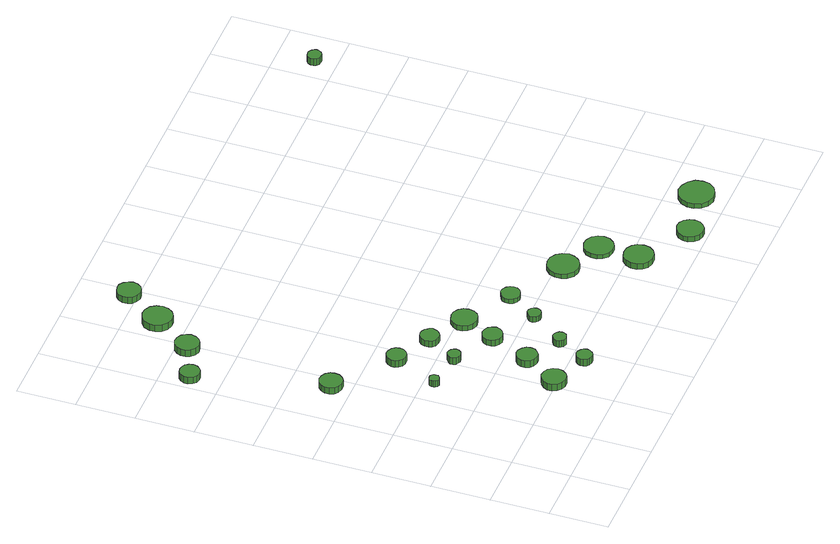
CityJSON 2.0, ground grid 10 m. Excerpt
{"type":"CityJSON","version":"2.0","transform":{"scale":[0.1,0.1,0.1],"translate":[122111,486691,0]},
"CityObjects":{
"tree1":{"type":"SolitaryVegetationObject","attributes":{"function":"something"},"geometry":[{"type":"MultiSurface","lod":"1","boundaries":[[[0,1,2,3,4,5,6,7,8,9,10,11,12,13,14]],[[15,16,17,18,19,20,21,22,23,24,25,26,27,28,29]],[[0,29,28,1]],[[1,28,27,2]],[[2,27,26,3]],[[3,26,25,4]],[[4,25,24,5]],[[5,24,23,6]],[[6,23,22,7]],[[7,22,21,8]],[[8,21,20,9]],[[9,20,19,10]],[[10,19,18,11]],[[11,18,17,12]],[[12,17,16,13]],[[13,16,15,14]],[[14,15,29,0]]]}]},
"tree2":{"type":"SolitaryVegetationObject","attributes":{"function":"something"},"geometry":[{"type":"MultiSurface","lod":"1","boundaries":[[[30,31,32,33,34,35,36,37,38,39,40,41,42,43,44]],[[45,46,47,48,49,50,51,52,53,54,55,56,57,58,59]],[[30,59,58,31]],[[31,58,57,32]],[[32,57,56,33]],[[33,56,55,34]],[[34,55,54,35]],[[35,54,53,36]],[[36,53,52,37]],[[37,52,51,38]],[[38,51,50,39]],[[39,50,49,40]],[[40,49,48,41]],[[41,48,47,42]],[[42,47,46,43]],[[43,46,45,44]],[[44,45,59,30]]]}]},
"tree3":{"type":"SolitaryVegetationObject","attributes":{"function":"something"},"geometry":[{"type":"MultiSurface","lod":"1","boundaries":[[[60,61,62,63,64,65,66,67,68,69,70,71,72,73,74]],[[75,76,77,78,79,80,81,82,83,84,85,86,87,88,89]],[[60,89,88,61]],[[61,88,87,62]],[[62,87,86,63]],[[63,86,85,64]],[[64,85,84,65]],[[65,84,83,66]],[[66,83,82,67]],[[67,82,81,68]],[[68,81,80,69]],[[69,80,79,70]],[[70,79,78,71]],[[71,78,77,72]],[[72,77,76,73]],[[73,76,75,74]],[[74,75,89,60]]]}]},
"tree4":{"type":"SolitaryVegetationObject","attributes":{"function":"something"},"geometry":[{"type":"MultiSurface","lod":"1","boundaries":[[[90,91,92,93,94,95,96,97,98,99,100,101,102,103,104]],[[105,106,107,108,109,110,111,112,113,114,115,116,117,118,119]],[[90,119,118,91]],[[91,118,117,92]],[[92,117,116,93]],[[93,116,115,94]],[[94,115,114,95]],[[95,114,113,96]],[[96,113,112,97]],[[97,112,111,98]],[[98,111,110,99]],[[99,110,109,100]],[[100,109,108,101]],[[101,108,107,102]],[[102,107,106,103]],[[103,106,105,104]],[[104,105,119,90]]]}]},
"tree5":{"type":"SolitaryVegetationObject","attributes":{"function":"something"},"geometry":[{"type":"MultiSurface","lod":"1","boundaries":[[[120,121,122,123,124,125,126,127,128,129,130,131,132,133,134]],[[135,136,137,138,139,140,141,142,143,144,145,146,147,148,149]],[[120,149,148,121]],[[121,148,147,122]],[[122,147,146,123]],[[123,146,145,124]],[[124,145,144,125]],[[125,144,143,126]],[[126,143,142,127]],[[127,142,141,128]],[[128,141,140,129]],[[129,140,139,130]],[[130,139,138,131]],[[131,138,137,132]],[[132,137,136,133]],[[133,136,135,134]],[[134,135,149,120]]]}]},
"tree6":{"type":"SolitaryVegetationObject","attributes":{"function":"something"},"geometry":[{"type":"MultiSurface","lod":"1","boundaries":[[[150,151,152,153,154,155,156,157,158,159,160,161,162,163,164]],[[165,166,167,168,169,170,171,172,173,174,175,176,177,178,179]],[[150,179,178,151]],[[151,178,177,152]],[[152,177,176,153]],[[153,176,175,154]],[[154,175,174,155]],[[155,174,173,156]],[[156,173,172,157]],[[157,172,171,158]],[[158,171,170,159]],[[159,170,169,160]],[[160,169,168,161]],[[161,168,167,162]],[[162,167,166,163]],[[163,166,165,164]],[[164,165,179,150]]]}]},
"tree7":{"type":"SolitaryVegetationObject","attributes":{"function":"something"},"geometry":[{"type":"MultiSurface","lod":"1","boundaries":[[[180,181,182,183,184,185,186,187,188,189,190,191,192,193,194]],[[195,196,197,198,199,200,201,202,203,204,205,206,207,208,209]],[[180,209,208,181]],[[181,208,207,182]],[[182,207,206,183]],[[183,206,205,184]],[[184,205,204,185]],[[185,204,203,186]],[[186,203,202,187]],[[187,202,201,188]],[[188,201,200,189]],[[189,200,199,190]],[[190,199,198,191]],[[191,198,197,192]],[[192,197,196,193]],[[193,196,195,194]],[[194,195,209,180]]]}]},
"tree8":{"type":"SolitaryVegetationObject","attributes":{"function":"something"},"geometry":[{"type":"MultiSurface","lod":"1","boundaries":[[[210,211,212,213,214,215,216,217,218,219,220,221,222,223,224]],[[225,226,227,228,229,230,231,232,233,234,235,236,237,238,239]],[[210,239,238,211]],[[211,238,237,212]],[[212,237,236,213]],[[213,236,235,214]],[[214,235,234,215]],[[215,234,233,216]],[[216,233,232,217]],[[217,232,231,218]],[[218,231,230,219]],[[219,230,229,220]],[[220,229,228,221]],[[221,228,227,222]],[[222,227,226,223]],[[223,226,225,224]],[[224,225,239,210]]]}]},
"tree9":{"type":"SolitaryVegetationObject","attributes":{"function":"something"},"geometry":[{"type":"MultiSurface","lod":"1","boundaries":[[[240,241,242,243,244,245,246,247,248,249,250,251,252,253,254]],[[255,256,257,258,259,260,261,262,263,264,265,266,267,268,269]],[[240,269,268,241]],[[241,268,267,242]],[[242,267,266,243]],[[243,266,265,244]],[[244,265,264,245]],[[245,264,263,246]],[[246,263,262,247]],[[247,262,261,248]],[[248,261,260,249]],[[249,260,259,250]],[[250,259,258,251]],[[251,258,257,252]],[[252,257,256,253]],[[253,256,255,254]],[[254,255,269,240]]]}]},
"tree10":{"type":"SolitaryVegetationObject","attributes":{"function":"something"},"geometry":[{"type":"MultiSurface","lod":"1","boundaries":[[[270,271,272,273,274,275,276,277,278,279,280,281,282,283,284]],[[285,286,287,288,289,290,291,292,293,294,295,296,297,298,299]],[[270,299,298,271]],[[271,298,297,272]],[[272,297,296,273]],[[273,296,295,274]],[[274,295,294,275]],[[275,294,293,276]],[[276,293,292,277]],[[277,292,291,278]],[[278,291,290,279]],[[279,290,289,280]],[[280,289,288,281]],[[281,288,287,282]],[[282,287,286,283]],[[283,286,285,284]],[[284,285,299,270]]]}]},
"tree11":{"type":"SolitaryVegetationObject","attributes":{"function":"something"},"geometry":[{"type":"MultiSurface","lod":"1","boundaries":[[[300,301,302,303,304,305,306,307,308,309,310,311,312,313,314]],[[315,316,317,318,319,320,321,322,323,324,325,326,327,328,329]],[[300,329,328,301]],[[301,328,327,302]],[[302,327,326,303]],[[303,326,325,304]],[[304,325,324,305]],[[305,324,323,306]],[[306,323,322,307]],[[307,322,321,308]],[[308,321,320,309]],[[309,320,319,310]],[[310,319,318,311]],[[311,318,317,312]],[[312,317,316,313]],[[313,316,315,314]],[[314,315,329,300]]]}]},
"tree12":{"type":"SolitaryVegetationObject","attributes":{"function":"something"},"geometry":[{"type":"MultiSurface","lod":"1","boundaries":[[[330,331,332,333,334,335,336,337,338,339,340,341,342,343,344]],[[345,346,347,348,349,350,351,352,353,354,355,356,357,358,359]],[[330,359,358,331]],[[331,358,357,332]],[[332,357,356,333]],[[333,356,355,334]],[[334,355,354,335]],[[335,354,353,336]],[[336,353,352,337]],[[337,352,351,338]],[[338,351,350,339]],[[339,350,349,340]],[[340,349,348,341]],[[341,348,347,342]],[[342,347,346,343]],[[343,346,345,344]],[[344,345,359,330]]]}]},
"tree13":{"type":"SolitaryVegetationObject","attributes":{"function":"something"},"geometry":[{"type":"MultiSurface","lod":"1","boundaries":[[[360,361,362,363,364,365,366,367,368,369,370,371,372,373,374]],[[375,376,377,378,379,380,381,382,383,384,385,386,387,388,389]],[[360,389,388,361]],[[361,388,387,362]],[[362,387,386,363]],[[363,386,385,364]],[[364,385,384,365]],[[365,384,383,366]],[[366,383,382,367]],[[367,382,381,368]],[[368,381,380,369]],[[369,380,379,370]],[[370,379,378,371]],[[371,378,377,372]],[[372,377,376,373]],[[373,376,375,374]],[[374,375,389,360]]]}]},
"tree14":{"type":"SolitaryVegetationObject","attributes":{"function":"something"},"geometry":[{"type":"MultiSurface","lod":"1","boundaries":[[[390,391,392,393,394,395,396,397,398,399,400,401,402,403,404]],[[405,406,407,408,409,410,411,412,413,414,415,416,417,418,419]],[[390,419,418,391]],[[391,418,417,392]],[[392,417,416,393]],[[393,416,415,394]],[[394,415,414,395]],[[395,414,413,396]],[[396,413,412,397]],[[397,412,411,398]],[[398,411,410,399]],[[399,410,409,400]],[[400,409,408,401]],[[401,408,407,402]],[[402,407,406,403]],[[403,406,405,404]],[[404,405,419,390]]]}]},
"tree15":{"type":"SolitaryVegetationObject","attributes":{"function":"something"},"geometry":[{"type":"MultiSurface","lod":"1","boundaries":[[[420,421,422,423,424,425,426,427,428,429,430,431,432,433,434]],[[435,436,437,438,439,440,441,442,443,444,445,446,447,448,449]],[[420,449,448,421]],[[421,448,447,422]],[[422,447,446,423]],[[423,446,445,424]],[[424,445,444,425]],[[425,444,443,426]],[[426,443,442,427]],[[427,442,441,428]],[[428,441,440,429]],[[429,440,439,430]],[[430,439,438,431]],[[431,438,437,432]],[[432,437,436,433]],[[433,436,435,434]],[[434,435,449,420]]]}]},
"tree16":{"type":"SolitaryVegetationObject","attributes":{"function":"something"},"geometry":[{"type":"MultiSurface","lod":"1","boundaries":[[[450,451,452,453,454,455,456,457,458,459,460,461,462,463,464]],[[465,466,467,468,469,470,471,472,473,474,475,476,477,478,479]],[[450,479,478,451]],[[451,478,477,452]],[[452,477,476,453]],[[453,476,475,454]],[[454,475,474,455]],[[455,474,473,456]],[[456,473,472,457]],[[457,472,471,458]],[[458,471,470,459]],[[459,470,469,460]],[[460,469,468,461]],[[461,468,467,462]],[[462,467,466,463]],[[463,466,465,464]],[[464,465,479,450]]]}]},
"tree17":{"type":"SolitaryVegetationObject","attributes":{"function":"something"},"geometry":[{"type":"MultiSurface","lod":"1","boundaries":[[[480,481,482,483,484,485,486,487,488,489,490,491,492,493,494]],[[495,496,497,498,499,500,501,502,503,504,505,506,507,508,509]],[[480,509,508,481]],[[481,508,507,482]],[[482,507,506,483]],[[483,506,505,484]],[[484,505,504,485]],[[485,504,503,486]],[[486,503,502,487]],[[487,502,501,488]],[[488,501,500,489]],[[489,500,499,490]],[[490,499,498,491]],[[491,498,497,492]],[[492,497,496,493]],[[493,496,495,494]],[[494,495,509,480]]]}]},
"tree18":{"type":"SolitaryVegetationObject","attributes":{"function":"something"},"geometry":[{"type":"MultiSurface","lod":"1","boundaries":[[[510,511,512,513,514,515,516,517,518,519,520,521,522,523,524]],[[525,526,527,528,529,530,531,532,533,534,535,536,537,538,539]],[[510,539,538,511]],[[511,538,537,512]],[[512,537,536,513]],[[513,536,535,514]],[[514,535,534,515]],[[515,534,533,516]],[[516,533,532,517]],[[517,532,531,518]],[[518,531,530,519]],[[519,530,529,520]],[[520,529,528,521]],[[521,528,527,522]],[[522,527,526,523]],[[523,526,525,524]],[[524,525,539,510]]]}]},
"tree19":{"type":"SolitaryVegetationObject","attributes":{"function":"something"},"geometry":[{"type":"MultiSurface","lod":"1","boundaries":[[[540,541,542,543,544,545,546,547,548,549,550,551,552,553,554]],[[555,556,557,558,559,560,561,562,563,564,565,566,567,568,569]],[[540,569,568,541]],[[541,568,567,542]],[[542,567,566,543]],[[543,566,565,544]],[[544,565,564,545]],[[545,564,563,546]],[[546,563,562,547]],[[547,562,561,548]],[[548,561,560,549]],[[549,560,559,550]],[[550,559,558,551]],[[551,558,557,552]],[[552,557,556,553]],[[553,556,555,554]],[[554,555,569,540]]]}]},
"tree20":{"type":"SolitaryVegetationObject","attributes":{"function":"something"},"geometry":[{"type":"MultiSurface","lod":"1","boundaries":[[[570,571,572,573,574,575,576,577,578,579,580,581,582,583,584]],[[585,586,587,588,589,590,591,592,593,594,595,596,597,598,599]],[[570,599,598,571]],[[571,598,597,572]],[[572,597,596,573]],[[573,596,595,574]],[[574,595,594,575]],[[575,594,593,576]],[[576,593,592,577]],[[577,592,591,578]],[[578,591,590,579]],[[579,590,589,580]],[[580,589,588,581]],[[581,588,587,582]],[[582,587,586,583]],[[583,586,585,584]],[[584,585,599,570]]]}]},
"tree21":{"type":"SolitaryVegetationObject","attributes":{"function":"something"},"geometry":[{"type":"MultiSurface","lod":"1","boundaries":[[[600,601,602,603,604,605,606,607,608,609,610,611,612,613,614]],[[615,616,617,618,619,620,621,622,623,624,625,626,627,628,629]],[[600,629,628,601]],[[601,628,627,602]],[[602,627,626,603]],[[603,626,625,604]],[[604,625,624,605]],[[605,624,623,606]],[[606,623,622,607]],[[607,622,621,608]],[[608,621,620,609]],[[609,620,619,610]],[[610,619,618,611]],[[611,618,617,612]],[[612,617,616,613]],[[613,616,615,614]],[[614,615,629,600]]]}]},
"tree22":{"type":"SolitaryVegetationObject","attributes":{"function":"something"},"geometry":[{"type":"MultiSurface","lod":"1","boundaries":[[[630,631,632,633,634,635,636,637,638,639,640,641,642,643,644]],[[645,646,647,648,649,650,651,652,653,654,655,656,657,658,659]],[[630,659,658,631]],[[631,658,657,632]],[[632,657,656,633]],[[633,656,655,634]],[[634,655,654,635]],[[635,654,653,636]],[[636,653,652,637]],[[637,652,651,638]],[[638,651,650,639]],[[639,650,649,640]],[[640,649,648,641]],[[641,648,647,642]],[[642,647,646,643]],[[643,646,645,644]],[[644,645,659,630]]]}]},
"tree23":{"type":"SolitaryVegetationObject","attributes":{"function":"something"},"geometry":[{"type":"MultiSurface","lod":"1","boundaries":[[[660,661,662,663,664,665,666,667,668,669,670,671,672,673,674]],[[675,676,677,678,679,680,681,682,683,684,685,686,687,688,689]],[[660,689,688,661]],[[661,688,687,662]],[[662,687,686,663]],[[663,686,685,664]],[[664,685,684,665]],[[665,684,683,666]],[[666,683,682,667]],[[667,682,681,668]],[[668,681,680,669]],[[669,680,679,670]],[[670,679,678,671]],[[671,678,677,672]],[[672,677,676,673]],[[673,676,675,674]],[[674,675,689,660]]]}]}
},
"vertices":[
[96,434,17],[95,441,17],[90,448,17],[83,452,17],[75,453,17],[67,450,17],[61,445,17],[58,438,17],[58,430,17],[61,422,17],[67,417,17],[75,414,17],[83,415,17],[90,419,17],[95,426,17],[95,426,5],[90,419,5],[83,415,5],[75,414,5],[67,417,5],[61,422,5],[58,430,5],[58,438,5],[61,445,5],[67,450,5],[75,453,5],[83,452,5],[90,448,5],[95,441,5],[96,434,5],
[39,652,18],[37,659,18],[33,665,18],[27,668,18],[20,669,18],[13,667,18],[8,662,18],[5,656,18],[5,649,18],[8,642,18],[13,637,18],[20,635,18],[27,636,18],[33,640,18],[37,645,18],[37,645,5],[33,640,5],[27,636,5],[20,635,5],[13,637,5],[8,642,5],[5,649,5],[5,656,5],[8,662,5],[13,667,5],[20,669,5],[27,668,5],[33,665,5],[37,659,5],[39,652,5],
[148,282,16],[148,285,16],[146,288,16],[143,290,16],[139,290,16],[136,289,16],[133,287,16],[132,284,16],[132,280,16],[133,277,16],[136,274,16],[139,273,16],[143,274,16],[146,276,16],[148,278,16],[148,278,4],[146,276,4],[143,274,4],[139,273,4],[136,274,4],[133,277,4],[132,280,4],[132,284,4],[133,287,4],[136,289,4],[139,290,4],[143,290,4],[146,288,4],[148,285,4],[148,282,4],
[229,104,16],[227,113,16],[222,120,16],[215,124,16],[206,125,16],[198,122,16],[192,116,16],[188,109,16],[188,100,16],[192,92,16],[198,87,16],[206,84,16],[215,85,16],[222,89,16],[227,96,16],[227,96,3],[222,89,3],[215,85,3],[206,84,3],[198,87,3],[192,92,3],[188,100,3],[188,109,3],[192,116,3],[198,122,3],[206,125,3],[215,124,3],[222,120,3],[227,113,3],[229,104,3],
[194,359,14],[193,366,14],[188,372,14],[182,375,14],[175,376,14],[169,374,14],[164,369,14],[161,363,14],[161,356,14],[164,350,14],[169,345,14],[175,343,14],[182,343,14],[188,347,14],[193,353,14],[193,353,1],[188,347,1],[182,343,1],[175,343,1],[169,345,1],[164,350,1],[161,356,1],[161,363,1],[164,369,1],[169,374,1],[175,376,1],[182,375,1],[188,372,1],[193,366,1],[194,359,1],
[221,274,15],[220,278,15],[217,282,15],[213,284,15],[208,285,15],[204,283,15],[200,280,15],[198,276,15],[198,271,15],[200,267,15],[204,264,15],[208,262,15],[213,263,15],[217,265,15],[220,269,15],[220,269,2],[217,265,2],[213,263,2],[208,262,2],[204,264,2],[200,267,2],[198,271,2],[198,276,2],[200,280,2],[204,283,2],[208,285,2],[213,284,2],[217,282,2],[220,278,2],[221,274,2],
[108,681,18],[106,689,18],[101,696,18],[94,700,18],[85,701,18],[77,698,18],[71,692,18],[68,685,18],[68,676,18],[71,669,18],[77,663,18],[85,660,18],[94,661,18],[101,665,18],[106,672,18],[106,672,5],[101,665,5],[94,661,5],[85,660,5],[77,663,5],[71,669,5],[68,676,5],[68,685,5],[71,692,5],[77,698,5],[85,701,5],[94,700,5],[101,696,5],[106,689,5],[108,681,5],
[265,164,15],[264,171,15],[259,177,15],[253,181,15],[246,182,15],[239,180,15],[233,175,15],[230,168,15],[230,161,15],[233,154,15],[239,149,15],[246,147,15],[253,147,15],[259,151,15],[264,157,15],[264,157,2],[259,151,2],[253,147,2],[246,147,2],[239,149,2],[233,154,2],[230,161,2],[230,168,2],[233,175,2],[239,180,2],[246,182,2],[253,181,2],[259,177,2],[264,171,2],[265,164,2],
[292,78,15],[291,84,15],[287,88,15],[282,91,15],[277,92,15],[271,90,15],[267,86,15],[265,81,15],[265,76,15],[267,70,15],[271,67,15],[277,65,15],[282,65,15],[287,68,15],[291,73,15],[291,73,2],[287,68,2],[282,65,2],[277,65,2],[271,67,2],[267,70,2],[265,76,2],[265,81,2],[267,86,2],[271,90,2],[277,92,2],[282,91,2],[287,88,2],[291,84,2],[292,78,2],
[259,327,13],[257,333,13],[253,339,13],[247,342,13],[241,343,13],[234,341,13],[229,336,13],[227,330,13],[227,323,13],[229,317,13],[234,313,13],[241,311,13],[247,311,13],[253,315,13],[257,320,13],[257,320,1],[253,315,1],[247,311,1],[241,311,1],[234,313,1],[229,317,1],[227,323,1],[227,330,1],[229,336,1],[234,341,1],[241,343,1],[247,342,1],[253,339,1],[257,333,1],[259,327,1],
[319,130,15],[318,135,15],[315,139,15],[311,141,15],[306,142,15],[301,140,15],[298,137,15],[296,133,15],[296,128,15],[298,124,15],[301,121,15],[306,119,15],[311,120,15],[315,122,15],[318,126,15],[318,126,2],[315,122,2],[311,120,2],[306,119,2],[301,121,2],[298,124,2],[296,128,2],[296,133,2],[298,137,2],[301,140,2],[306,142,2],[311,141,2],[315,139,2],[318,135,2],[319,130,2],
[297,234,13],[295,241,13],[291,247,13],[285,250,13],[278,251,13],[271,249,13],[266,244,13],[263,238,13],[263,231,13],[266,224,13],[271,219,13],[278,217,13],[285,218,13],[291,222,13],[295,227,13],[295,227,1],[291,222,1],[285,218,1],[278,217,1],[271,219,1],[266,224,1],[263,231,1],[263,238,1],[266,244,1],[271,249,1],[278,251,1],[285,250,1],[291,247,1],[295,241,1],[297,234,1],
[157,747,20],[155,757,20],[149,766,20],[140,771,20],[130,772,20],[120,769,20],[112,762,20],[108,752,20],[108,742,20],[112,732,20],[120,725,20],[130,722,20],[140,723,20],[149,728,20],[155,737,20],[155,737,7],[149,728,7],[140,723,7],[130,722,7],[120,725,7],[112,732,7],[108,742,7],[108,752,7],[112,762,7],[120,769,7],[130,772,7],[140,771,7],[149,766,7],[155,757,7],[157,747,7],
[327,291,11],[325,300,11],[320,307,11],[312,312,11],[303,313,11],[294,310,11],[287,304,11],[283,295,11],[283,286,11],[287,278,11],[294,272,11],[303,269,11],[312,270,11],[320,274,11],[325,282,11],[325,282,1],[320,274,1],[312,270,1],[303,269,1],[294,272,1],[287,278,1],[283,286,1],[283,295,1],[287,304,1],[294,310,1],[303,313,1],[312,312,1],[320,307,1],[325,300,1],[327,291,1],
[365,190,12],[364,195,12],[361,199,12],[357,201,12],[352,202,12],[348,200,12],[344,197,12],[342,193,12],[342,188,12],[344,184,12],[348,180,12],[352,179,12],[357,179,12],[361,182,12],[364,186,12],[364,186,1],[361,182,1],[357,179,1],[352,179,1],[348,180,1],[344,184,1],[342,188,1],[342,193,1],[344,197,1],[348,200,1],[352,202,1],[357,201,1],[361,199,1],[364,195,1],[365,190,1],
[197,811,21],[195,819,21],[190,826,21],[183,831,21],[175,831,21],[167,829,21],[160,823,21],[157,815,21],[157,807,21],[160,799,21],[167,794,21],[175,791,21],[183,792,21],[190,796,21],[195,803,21],[195,803,9],[190,796,9],[183,792,9],[175,791,9],[167,794,9],[160,799,9],[157,807,9],[157,815,9],[160,823,9],[167,829,9],[175,831,9],[183,831,9],[190,826,9],[195,819,9],[197,811,9],
[405,243,10],[404,250,10],[400,255,10],[394,259,10],[387,260,10],[381,257,10],[376,253,10],[373,247,10],[373,240,10],[376,234,10],[381,229,10],[387,227,10],[394,228,10],[400,231,10],[404,237,10],[404,237,1],[400,231,1],[394,228,1],[387,227,1],[381,229,1],[376,234,1],[373,240,1],[373,247,1],[376,253,1],[381,257,1],[387,260,1],[394,259,1],[400,255,1],[404,250,1],[405,243,1],
[513,189,10],[510,200,10],[504,209,10],[494,215,10],[483,216,10],[473,213,10],[464,205,10],[460,195,10],[460,184,10],[464,174,10],[473,166,10],[483,163,10],[494,164,10],[504,170,10],[510,179,10],[510,179,1],[504,170,1],[494,164,1],[483,163,1],[473,166,1],[464,174,1],[460,184,1],[460,195,1],[464,205,1],[473,213,1],[483,216,1],[494,215,1],[504,209,1],[510,200,1],[513,189,1],
[573,84,11],[571,95,11],[565,103,11],[556,108,11],[545,109,11],[535,106,11],[528,99,11],[524,90,11],[524,79,11],[528,70,11],[535,63,11],[545,60,11],[556,61,11],[565,66,11],[571,74,11],[571,74,0],[565,66,0],[556,61,0],[545,60,0],[535,63,0],[528,70,0],[524,79,0],[524,90,0],[528,99,0],[535,106,0],[545,109,0],[556,108,0],[565,103,0],[571,95,0],[573,84,0],
[574,152,9],[572,162,9],[566,171,9],[557,176,9],[547,177,9],[537,174,9],[530,167,9],[526,157,9],[526,147,9],[530,138,9],[537,131,9],[547,128,9],[557,129,9],[566,134,9],[572,142,9],[572,142,1],[566,134,1],[557,129,1],[547,128,1],[537,131,1],[530,138,1],[526,147,1],[526,157,1],[530,167,1],[537,174,1],[547,177,1],[557,176,1],[566,171,1],[572,162,1],[574,152,1],
[661,30,10],[659,39,10],[654,47,10],[646,52,10],[637,53,10],[628,50,10],[621,44,10],[617,35,10],[617,26,10],[621,17,10],[628,11,10],[637,8,10],[646,9,10],[654,14,10],[659,21,10],[659,21,0],[654,14,0],[646,9,0],[637,8,0],[628,11,0],[621,17,0],[617,26,0],[617,35,0],[621,44,0],[628,50,0],[637,53,0],[646,52,0],[654,47,0],[659,39,0],[661,30,0],
[758,52,9],[756,64,9],[748,74,9],[737,80,9],[725,82,9],[713,78,9],[704,70,9],[699,58,9],[699,46,9],[704,34,9],[713,26,9],[725,22,9],[737,24,9],[748,30,9],[756,40,9],[756,40,0],[748,30,0],[737,24,0],[725,22,0],[713,26,0],[704,34,0],[699,46,0],[699,58,0],[704,70,0],[713,78,0],[725,82,0],[737,80,0],[748,74,0],[756,64,0],[758,52,0],
[841,735,24],[840,739,24],[837,743,24],[832,746,24],[828,746,24],[823,745,24],[819,742,24],[817,737,24],[817,732,24],[819,728,24],[823,724,24],[828,723,24],[832,723,24],[837,726,24],[840,730,24],[840,730,11],[837,726,11],[832,723,11],[828,723,11],[823,724,11],[819,728,11],[817,732,11],[817,737,11],[819,742,11],[823,745,11],[828,746,11],[832,746,11],[837,743,11],[840,739,11],[841,735,11]
]}
